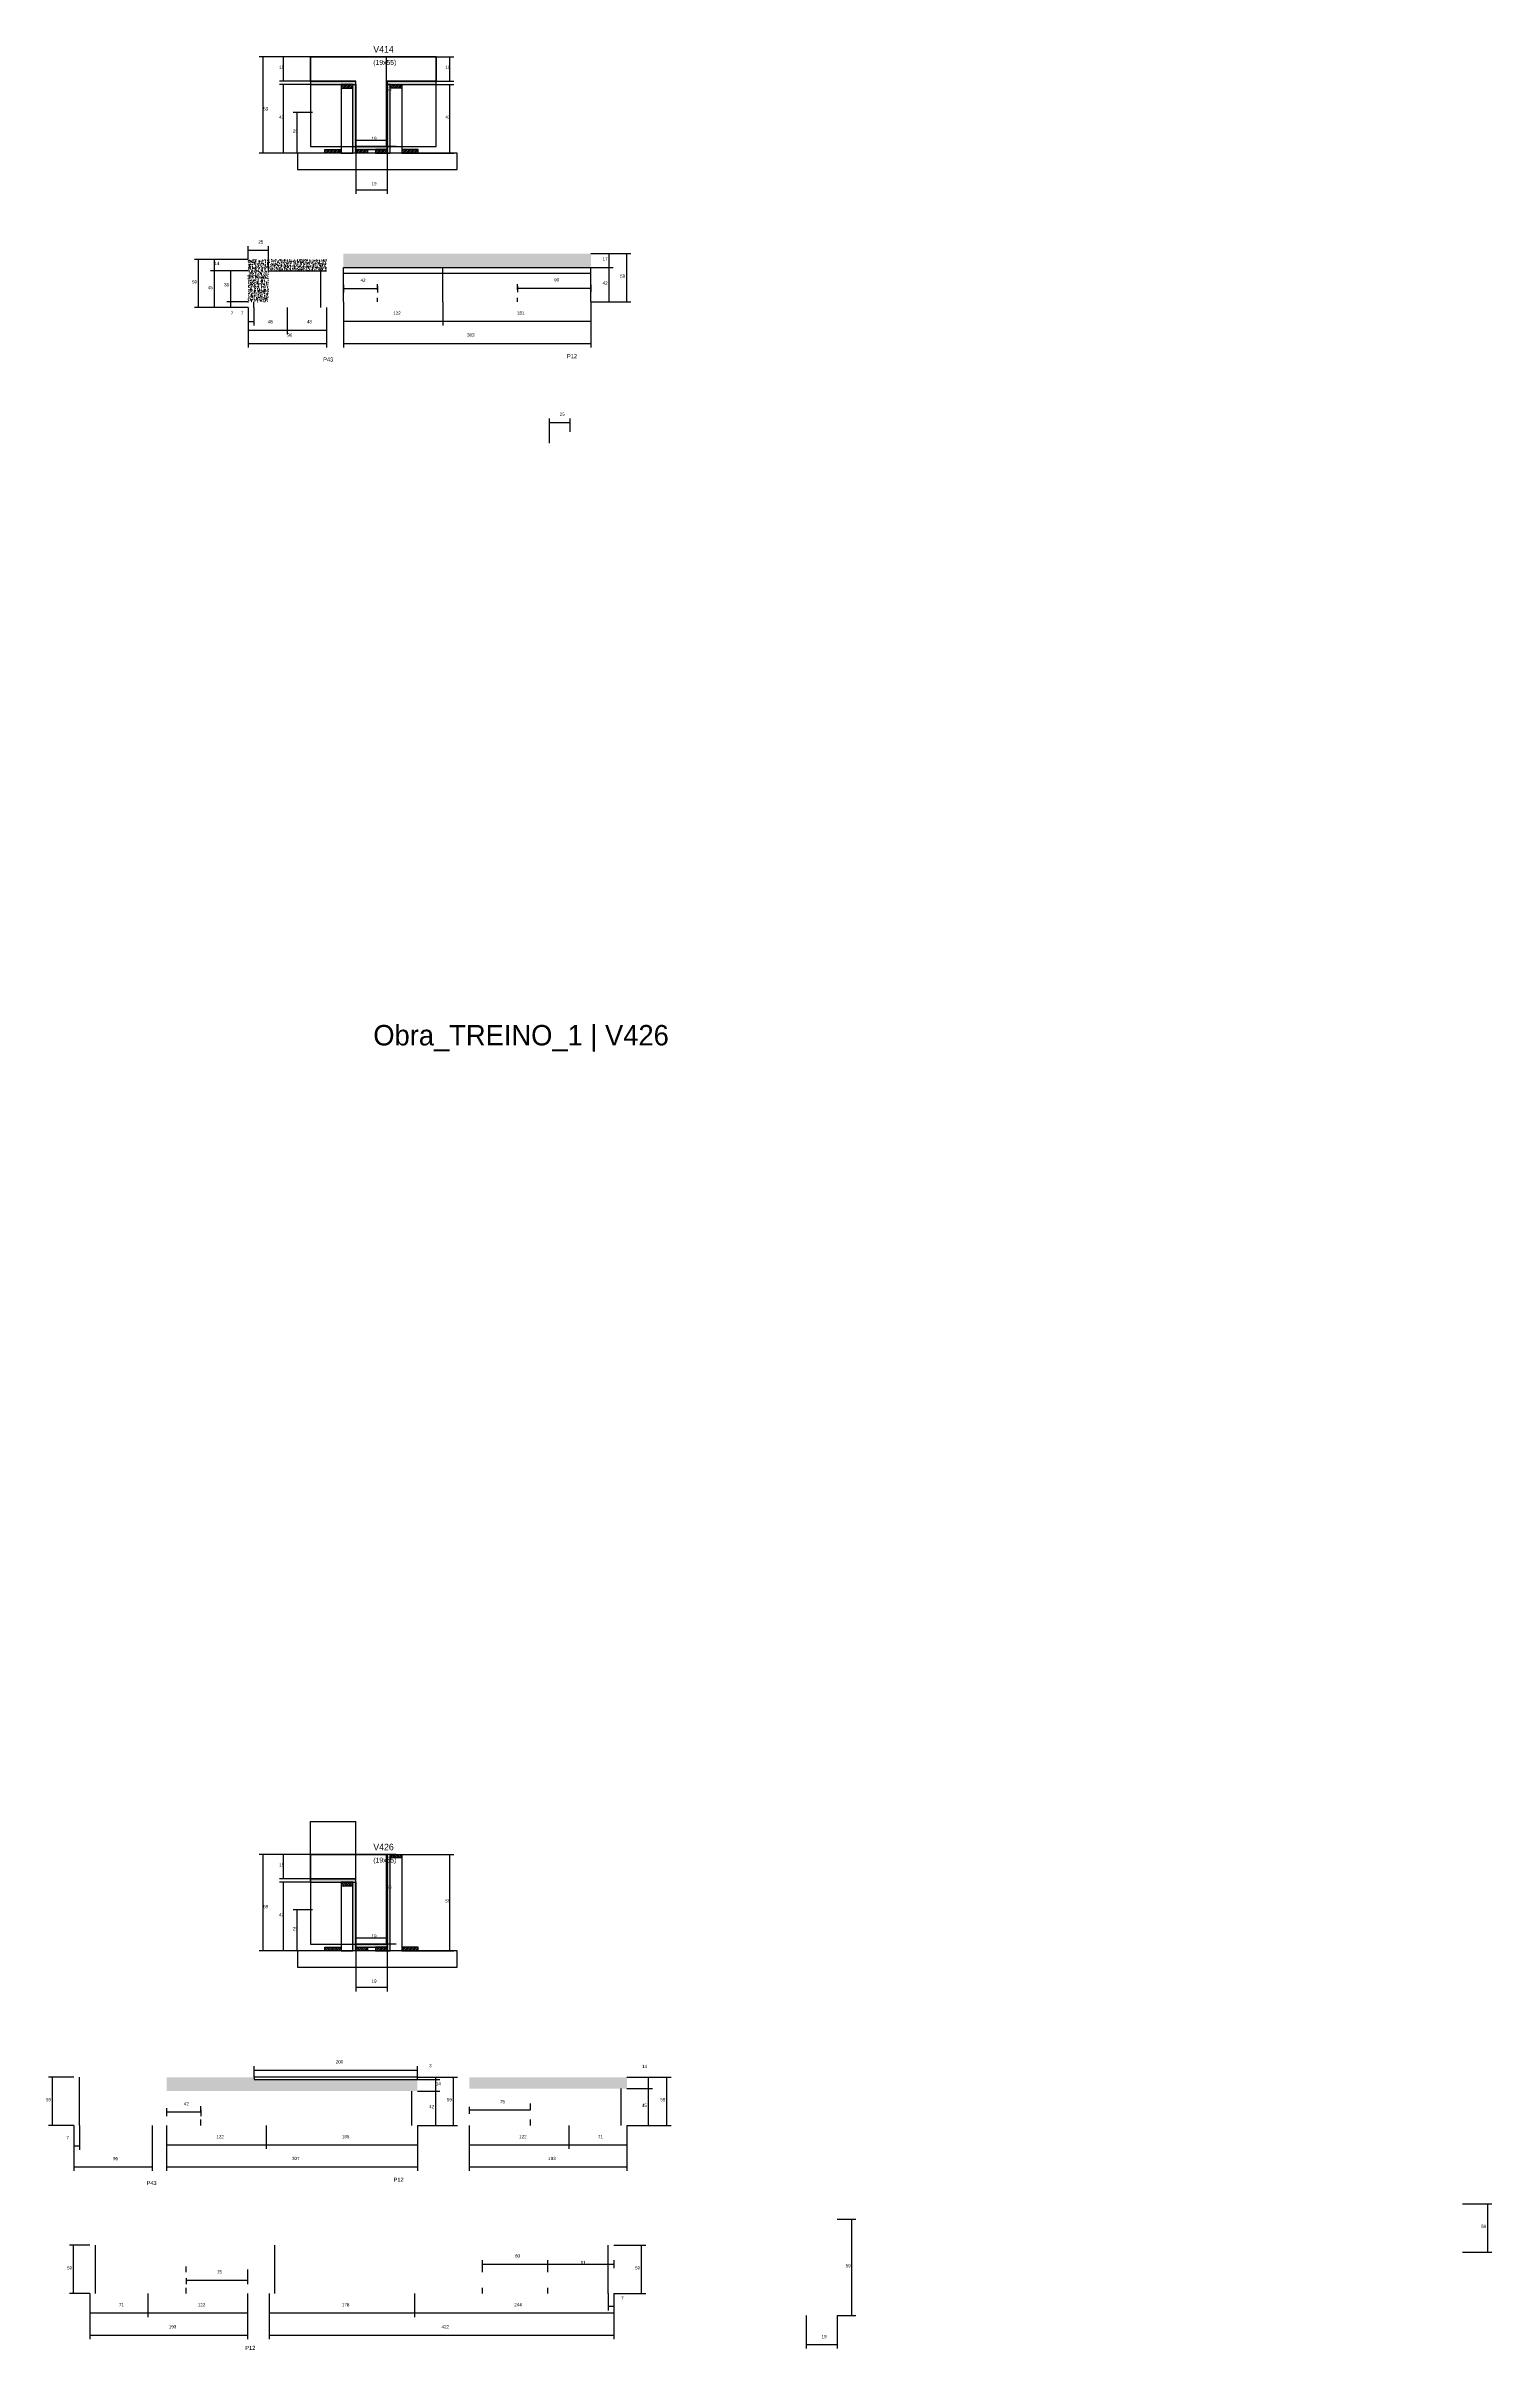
# Model space of a CAD drawing. Header units: metres. Extents: x -2848 to 22762, y -49062 to 1016.
# Drawn here: x 4399 to 6169, y -11606 to -8787 of the extents above; entities that cross this region are included whole.
import ezdxf

# ---------------------------------------------------------------- set-up
doc = ezdxf.new("R2010")
doc.units = ezdxf.units.M
for name, color, linetype in [('CONCRETO', 251, 'Continuous'), ('COTA', 4, 'Continuous'), ('Cota Seção (2x)', 4, 'Continuous'), ('Hachura', 253, 'Continuous'), ('LABEL_ID', 3, 'Continuous'), ('Madeira', 126, 'Continuous'), ('NOMENCLATURA', 7, 'Continuous'), ('Painéis', 200, 'Continuous'), ('SARR_2.2x7', 40, 'Continuous'), ('Texto Seção', 7, 'Continuous')]:
    doc.layers.add(name, color=color, linetype=linetype)

msp = doc.modelspace()

# ---------------------------------------------------------------- hatches: boundary and pattern name
at = {"layer": 'COTA'}
h = msp.add_hatch(dxfattribs=at)
h.set_pattern_fill('AR-CONC', scale=0.03)
h.paths.add_polyline_path([(4671.7, -9062), (4742.7, -9062), (4742.7, -9062), (4742.7, -9048), (4742.7, -9048), (4646.7, -9048), (4646.7, -9048), (4646.7, -9100), (4646.7, -9100), (4671.7, -9100), (4671.7, -9100), (4671.7, -9062)])
h = msp.add_hatch(dxfattribs=at)
h.set_pattern_fill('AR-CONC', scale=0.03)
h.paths.add_polyline_path([(5066.3, -9058), (5066.3, -9041), (5066.3, -9041), (4763.3, -9041), (4763.3, -9041), (4763.3, -9058), (4763.3, -9058), (5066.3, -9058)])
h = msp.add_hatch(dxfattribs=at)
h.set_pattern_fill('AR-CONC', scale=0.03)
h.paths.add_polyline_path([(4854, -11275.7), (4654, -11275.7), (4654, -11275.7), (4654, -11272.7), (4654, -11272.7), (4547, -11272.7), (4547, -11272.7), (4547, -11289.7), (4547, -11289.7), (4854, -11289.7), (4854, -11289.7), (4854, -11275.7)])
h = msp.add_hatch(dxfattribs=at)
h.set_pattern_fill('AR-CONC', scale=0.03)
h.paths.add_polyline_path([(5110.5, -11286.7), (5110.5, -11272.7), (5110.5, -11272.7), (4917.5, -11272.7), (4917.5, -11272.7), (4917.5, -11286.7), (4917.5, -11286.7), (5110.5, -11286.7)])
at = {"layer": 'Hachura'}
h = msp.add_hatch(color=8, dxfattribs=at)
h.dxf.hatch_style = 1
h.paths.add_polyline_path([(4778.8, -8834), (4778.8, -8830), (4778.8, -8830), (4723.2, -8830), (4723.2, -8830), (4723.2, -8834), (4723.2, -8834), (4778.8, -8834)])
h = msp.add_hatch(dxfattribs=at)
h.set_pattern_fill('ANSI31', scale=0.5)
h.paths.add_polyline_path([(4774.8, -8838.4), (4774.8, -8834), (4774.8, -8834), (4760.8, -8834), (4760.8, -8834), (4760.8, -8838.4), (4760.8, -8838.4), (4774.8, -8838.4)])
h = msp.add_hatch(color=8, dxfattribs=at)
h.dxf.hatch_style = 1
h.paths.add_polyline_path([(4774.8, -8834), (4778.8, -8834), (4778.8, -8834), (4778.8, -8918), (4778.8, -8918), (4774.8, -8918), (4774.8, -8918), (4774.8, -8834)])
h = msp.add_hatch(color=8, dxfattribs=at)
h.dxf.hatch_style = 1
h.paths.add_polyline_path([(4876.8, -8834), (4876.8, -8830), (4876.8, -8830), (4816.8, -8830), (4816.8, -8830), (4816.8, -8834), (4816.8, -8834), (4876.8, -8834)])
h = msp.add_hatch(color=8, dxfattribs=at)
h.dxf.hatch_style = 1
h.paths.add_polyline_path([(4820.8, -8834), (4816.8, -8834), (4816.8, -8834), (4816.8, -8918), (4816.8, -8918), (4820.8, -8918), (4820.8, -8918), (4820.8, -8834)])
h = msp.add_hatch(dxfattribs=at)
h.set_pattern_fill('ANSI31', scale=0.5)
h.paths.add_polyline_path([(4820.8, -8838.4), (4820.8, -8834), (4820.8, -8834), (4834.8, -8834), (4834.8, -8834), (4834.8, -8838.4), (4834.8, -8838.4), (4820.8, -8838.4)])
h = msp.add_hatch(dxfattribs=at)
h.set_pattern_fill('ANSI31', scale=0.5)
h.paths.add_polyline_path([(4740.8, -8918), (4740.8, -8913.6), (4740.8, -8913.6), (4760.8, -8913.6), (4760.8, -8913.6), (4760.8, -8918), (4760.8, -8918), (4740.8, -8918)])
h = msp.add_hatch(color=8, dxfattribs=at)
h.dxf.hatch_style = 1
h.paths.add_polyline_path([(4816.8, -8913.6), (4816.8, -8910), (4816.8, -8910), (4778.8, -8910), (4778.8, -8910), (4778.8, -8913.6), (4778.8, -8913.6), (4816.8, -8913.6)])
h = msp.add_hatch(dxfattribs=at)
h.set_pattern_fill('ANSI31', scale=0.5)
h.paths.add_polyline_path([(4778.8, -8918), (4778.8, -8913.6), (4778.8, -8913.6), (4792.8, -8913.6), (4792.8, -8913.6), (4792.8, -8918), (4792.8, -8918), (4778.8, -8918)])
h = msp.add_hatch(dxfattribs=at)
h.set_pattern_fill('ANSI31', scale=0.5)
h.paths.add_polyline_path([(4816.8, -8918), (4816.8, -8913.6), (4816.8, -8913.6), (4802.8, -8913.6), (4802.8, -8913.6), (4802.8, -8918), (4802.8, -8918), (4816.8, -8918)])
h = msp.add_hatch(dxfattribs=at)
h.set_pattern_fill('ANSI31', scale=0.5)
h.paths.add_polyline_path([(4854.8, -8918), (4854.8, -8913.6), (4854.8, -8913.6), (4834.8, -8913.6), (4834.8, -8913.6), (4834.8, -8918), (4834.8, -8918), (4854.8, -8918)])
h = msp.add_hatch(color=8, dxfattribs=at)
h.dxf.hatch_style = 1
h.paths.add_polyline_path([(4820.8, -11000), (4816.8, -11000), (4816.8, -11000), (4816.8, -11118), (4816.8, -11118), (4820.8, -11118), (4820.8, -11118), (4820.8, -11000)])
h = msp.add_hatch(dxfattribs=at)
h.set_pattern_fill('ANSI31', scale=0.5)
h.paths.add_polyline_path([(4820.8, -11004.4), (4820.8, -11000), (4820.8, -11000), (4834.8, -11000), (4834.8, -11000), (4834.8, -11004.4), (4834.8, -11004.4), (4820.8, -11004.4)])
h = msp.add_hatch(color=8, dxfattribs=at)
h.dxf.hatch_style = 1
h.paths.add_polyline_path([(4778.8, -11034), (4778.8, -11030), (4778.8, -11030), (4723.2, -11030), (4723.2, -11030), (4723.2, -11034), (4723.2, -11034), (4778.8, -11034)])
h = msp.add_hatch(dxfattribs=at)
h.set_pattern_fill('ANSI31', scale=0.5)
h.paths.add_polyline_path([(4774.8, -11038.4), (4774.8, -11034), (4774.8, -11034), (4760.8, -11034), (4760.8, -11034), (4760.8, -11038.4), (4760.8, -11038.4), (4774.8, -11038.4)])
h = msp.add_hatch(color=8, dxfattribs=at)
h.dxf.hatch_style = 1
h.paths.add_polyline_path([(4774.8, -11034), (4778.8, -11034), (4778.8, -11034), (4778.8, -11118), (4778.8, -11118), (4774.8, -11118), (4774.8, -11118), (4774.8, -11034)])
h = msp.add_hatch(dxfattribs=at)
h.set_pattern_fill('ANSI31', scale=0.5)
h.paths.add_polyline_path([(4740.8, -11118), (4740.8, -11113.6), (4740.8, -11113.6), (4760.8, -11113.6), (4760.8, -11113.6), (4760.8, -11118), (4760.8, -11118), (4740.8, -11118)])
h = msp.add_hatch(color=8, dxfattribs=at)
h.dxf.hatch_style = 1
h.paths.add_polyline_path([(4816.8, -11113.6), (4816.8, -11110), (4816.8, -11110), (4778.8, -11110), (4778.8, -11110), (4778.8, -11113.6), (4778.8, -11113.6), (4816.8, -11113.6)])
h = msp.add_hatch(dxfattribs=at)
h.set_pattern_fill('ANSI31', scale=0.5)
h.paths.add_polyline_path([(4778.8, -11118), (4778.8, -11113.6), (4778.8, -11113.6), (4792.8, -11113.6), (4792.8, -11113.6), (4792.8, -11118), (4792.8, -11118), (4778.8, -11118)])
h = msp.add_hatch(dxfattribs=at)
h.set_pattern_fill('ANSI31', scale=0.5)
h.paths.add_polyline_path([(4816.8, -11118), (4816.8, -11113.6), (4816.8, -11113.6), (4802.8, -11113.6), (4802.8, -11113.6), (4802.8, -11118), (4802.8, -11118), (4816.8, -11118)])
h = msp.add_hatch(dxfattribs=at)
h.set_pattern_fill('ANSI31', scale=0.5)
h.paths.add_polyline_path([(4854.8, -11118), (4854.8, -11113.6), (4854.8, -11113.6), (4834.8, -11113.6), (4834.8, -11113.6), (4834.8, -11118), (4834.8, -11118), (4854.8, -11118)])

# ---------------------------------------------------------------- linework, layer by layer
at = {"layer": 'CONCRETO'}
for points in [[(4723.2, -8830), (4723.2, -8800), (4876.8, -8800), (4876.8, -8830), (4816.8, -8830), (4816.8, -8910), (4778.8, -8910), (4778.8, -8830)], [(4723.2, -8910), (4876.8, -8910), (4876.8, -8800), (4723.2, -8800)], [(4723.2, -11030), (4723.2, -11000), (4816.8, -11000), (4816.8, -11030), (4816.8, -11030), (4816.8, -11110), (4778.8, -11110), (4778.8, -11030)], [(4723.2, -11110), (4816.8, -11110), (4816.8, -11000), (4723.2, -11000)]]:
    msp.add_lwpolyline(points, close=True, dxfattribs=at)
at = {"layer": 'COTA'}
for p, q in [((4723.2, -8800), (4660.3, -8800)), ((4665.3, -8918), (4665.3, -8800)), ((4723.2, -8800), (4685.1, -8800)), ((4690.1, -8830), (4690.1, -8800)), ((4876.8, -8800), (4898.7, -8800)), ((4893.7, -8830), (4893.7, -8800)), ((4723.2, -8830), (4685.1, -8830)), ((4723.2, -8834), (4685.1, -8834)), ((4690.1, -8918), (4690.1, -8834)), ((4876.8, -8830), (4898.7, -8830)), ((4876.8, -8834), (4898.7, -8834)), ((4893.7, -8918), (4893.7, -8834)), ((4725.5, -8868.1), (4701.9, -8868.1)), ((4706.9, -8918), (4706.9, -8868.1)), ((4745.2, -8918), (4660.3, -8918)), ((4745.2, -8918), (4685.1, -8918)), ((4725.5, -8918), (4701.9, -8918)), ((4778.8, -8918), (4778.8, -8967.8)), ((4816.8, -8918), (4816.8, -8967.8)), ((4850.4, -8918), (4898.7, -8918)), ((4778.8, -8962.8), (4816.8, -8962.8)), ((5066.3, -9041), (5093.7, -9041)), ((5066.3, -9041), (5115.4, -9041)), ((5088.7, -9058), (5088.7, -9041)), ((5110.4, -9100), (5110.4, -9041)), ((5066.3, -9058), (5093.7, -9058)), ((5066.3, -9058), (5093.7, -9058)), ((5088.7, -9100), (5088.7, -9058)), ((4763.3, -9100), (4763.3, -9128.8)), ((4763.3, -9100), (4763.3, -9155.8)), ((4885.3, -9100), (4885.3, -9128.8)), ((4885.3, -9100), (4885.3, -9128.8)), ((5066.3, -9100), (5066.3, -9128.8)), ((5066.3, -9100), (5066.3, -9155.8)), ((5066.3, -9100), (5093.7, -9100)), ((5066.3, -9100), (5115.4, -9100)), ((4646.7, -9107), (4646.7, -9155.8)), ((4646.7, -9107), (4646.7, -9129)), ((4646.7, -9124), (4653.7, -9124)), ((4653.7, -9107), (4653.7, -9129)), ((4742.7, -9107), (4742.7, -9155.8)), ((4763.3, -9123.8), (4885.3, -9123.8)), ((4885.3, -9123.8), (5066.3, -9123.8)), ((4646.7, -9150.8), (4742.7, -9150.8)), ((4763.3, -9150.8), (5066.3, -9150.8)), ((4723.2, -11000), (4660.3, -11000)), ((4665.3, -11118), (4665.3, -11000)), ((4723.2, -11000), (4685.1, -11000)), ((4690.1, -11030), (4690.1, -11000)), ((4834.8, -11000), (4898.7, -11000)), ((4893.7, -11118), (4893.7, -11000)), ((4723.2, -11030), (4685.1, -11030)), ((4723.2, -11034), (4685.1, -11034)), ((4690.1, -11118), (4690.1, -11034)), ((4725.5, -11068), (4701.9, -11068)), ((4706.9, -11118), (4706.9, -11068)), ((4745.2, -11118), (4660.3, -11118)), ((4745.2, -11118), (4685.1, -11118)), ((4725.5, -11118), (4701.9, -11118)), ((4778.8, -11118), (4778.8, -11167.7)), ((4816.8, -11118), (4816.8, -11167.7)), ((4850.4, -11118), (4898.7, -11118)), ((4778.8, -11162.7), (4816.8, -11162.7)), ((4654, -11272.7), (4654, -11259.1)), ((4654, -11264.1), (4854, -11264.1)), ((4854, -11272.7), (4854, -11259.1)), ((4854, -11272.7), (4903.1, -11272.7)), ((4854, -11275.7), (4881.5, -11275.7)), ((4876.5, -11289.7), (4876.5, -11275.7)), ((4898.1, -11331.7), (4898.1, -11272.7)), ((4854, -11289.7), (4881.5, -11289.7)), ((4854, -11289.7), (4881.5, -11289.7)), ((4876.5, -11331.7), (4876.5, -11289.7)), ((4433.3, -11331.7), (4433.3, -11387.5)), ((4433.3, -11331.7), (4433.3, -11361.7)), ((4440.3, -11331.7), (4440.3, -11361.7)), ((4529.3, -11331.7), (4529.3, -11387.5)), ((4547, -11331.7), (4547, -11360.5)), ((4547, -11331.7), (4547, -11387.5)), ((4669, -11331.7), (4669, -11360.5)), ((4669, -11331.7), (4669, -11360.5)), ((4854, -11331.7), (4854, -11360.5)), ((4854, -11331.7), (4854, -11387.5)), ((4854, -11331.7), (4881.5, -11331.7)), ((4854, -11331.7), (4903.1, -11331.7)), ((4917.5, -11331.7), (4917.5, -11360.5)), ((4917.5, -11331.7), (4917.5, -11387.5)), ((5039.5, -11331.7), (5039.5, -11360.5)), ((5039.5, -11331.7), (5039.5, -11360.5)), ((5110.5, -11331.7), (5110.5, -11360.5)), ((5110.5, -11331.7), (5110.5, -11387.5)), ((4433.3, -11356.7), (4440.3, -11356.7)), ((4547, -11355.5), (4669, -11355.5)), ((4669, -11355.5), (4854, -11355.5)), ((4917.5, -11355.5), (5039.5, -11355.5)), ((5039.5, -11355.5), (5110.5, -11355.5)), ((4433.3, -11382.5), (4529.3, -11382.5)), ((4547, -11382.5), (4854, -11382.5)), ((4917.5, -11382.5), (5110.5, -11382.5)), ((5367.7, -11446.5), (5390.7, -11446.5)), ((5385.7, -11564.5), (5385.7, -11446.5)), ((6133.2, -11427.9), (6169.3, -11427.9)), ((6164.3, -11486.9), (6164.3, -11427.9)), ((6133.2, -11486.9), (6169.3, -11486.9)), ((4453.1, -11537.5), (4453.1, -11566.3)), ((4453.1, -11537.5), (4453.1, -11593.3)), ((4524.1, -11537.5), (4524.1, -11566.3)), ((4524.1, -11537.5), (4524.1, -11566.3)), ((4646.1, -11537.5), (4646.1, -11566.3)), ((4646.1, -11537.5), (4646.1, -11593.3)), ((4672.5, -11537.5), (4672.5, -11566.3)), ((4672.5, -11537.5), (4672.5, -11593.3)), ((4850.5, -11537.5), (4850.5, -11566.3)), ((4850.5, -11537.5), (4850.5, -11566.3)), ((5087.5, -11537.5), (5087.5, -11558.1)), ((5087.5, -11553.1), (5094.5, -11553.1)), ((5094.5, -11537.5), (5094.5, -11566.3)), ((5094.5, -11537.5), (5094.5, -11593.3)), ((5094.5, -11537.5), (5094.5, -11558.1)), ((4453.1, -11561.3), (4524.1, -11561.3)), ((4524.1, -11561.3), (4646.1, -11561.3)), ((4672.5, -11561.3), (4850.5, -11561.3)), ((4850.5, -11561.3), (5094.5, -11561.3)), ((5329.8, -11564.5), (5329.8, -11604.7)), ((5367.7, -11564.5), (5367.7, -11604.7)), ((5367.7, -11564.5), (5390.7, -11564.5)), ((4453.1, -11588.3), (4646.1, -11588.3)), ((4672.5, -11588.3), (5094.5, -11588.3)), ((5329.8, -11599.7), (5367.7, -11599.7))]:
    msp.add_line(p, q, dxfattribs=at)
at = {"layer": 'Cota Seção (2x)'}
for p, q in [((4827.8, -8800), (4811.3, -8800)), ((4816.3, -8910), (4816.3, -8800)), ((4778.8, -8918), (4778.8, -8897)), ((4778.8, -8902), (4816.8, -8902)), ((4816.8, -8918), (4816.8, -8897)), ((4827.8, -8910), (4811.3, -8910)), ((4646.7, -9048), (4581.1, -9048)), ((4586.1, -9107), (4586.1, -9048)), ((4646.7, -9048), (4600.5, -9048)), ((4605.5, -9062), (4605.5, -9048)), ((4646.7, -9048), (4646.7, -9031.8)), ((4646.7, -9036.8), (4671.7, -9036.8)), ((4671.7, -9062), (4671.7, -9031.8)), ((4646.7, -9062), (4600.5, -9062)), ((4646.7, -9062), (4600.5, -9062)), ((4605.5, -9107), (4605.5, -9062)), ((4646.7, -9062), (4620.5, -9062)), ((4625.5, -9100), (4625.5, -9062)), ((4646.7, -9100), (4620.5, -9100)), ((4646.7, -9100), (4620.5, -9100)), ((4625.5, -9107), (4625.5, -9100)), ((4763.3, -9079), (4763.3, -9088.7)), ((4763.3, -9083.7), (4805.3, -9083.7)), ((4805.3, -9081), (4805.3, -9088.7)), ((4976.3, -9081), (4976.3, -9088.2)), ((4976.3, -9083.2), (5066.3, -9083.2)), ((5066.3, -9079), (5066.3, -9088.2)), ((4646.7, -9107), (4581.1, -9107)), ((4646.7, -9107), (4600.5, -9107)), ((4646.7, -9107), (4620.5, -9107)), ((4646.7, -9107), (4646.7, -9139.5)), ((4646.7, -9134.5), (4694.7, -9134.5)), ((4694.7, -9107), (4694.7, -9139.5)), ((4694.7, -9107), (4694.7, -9139.5)), ((4694.7, -9134.5), (4742.7, -9134.5)), ((4742.7, -9107), (4742.7, -9139.5)), ((5015.8, -9272.9), (5015.8, -9242.7)), ((5015.8, -9247.7), (5040.8, -9247.7)), ((5040.8, -9258.9), (5040.8, -9242.7)), ((4827.8, -11000), (4811.3, -11000)), ((4816.3, -11110), (4816.3, -11000)), ((4778.8, -11118), (4778.8, -11097)), ((4778.8, -11102), (4816.8, -11102)), ((4816.8, -11118), (4816.8, -11097)), ((4827.8, -11110), (4811.3, -11110)), ((4433.3, -11272.7), (4402.3, -11272.7)), ((4407.3, -11331.7), (4407.3, -11272.7)), ((4854, -11272.7), (4881.5, -11272.7)), ((4854, -11275.7), (4881.5, -11275.7)), ((4876.5, -11275.7), (4876.5, -11272.7)), ((5110.5, -11272.7), (5141.9, -11272.7)), ((5110.5, -11272.7), (5164.4, -11272.7)), ((5136.9, -11286.7), (5136.9, -11272.7)), ((5159.4, -11331.7), (5159.4, -11272.7)), ((5110.5, -11286.7), (5141.9, -11286.7)), ((5110.5, -11286.7), (5141.9, -11286.7)), ((5136.9, -11331.7), (5136.9, -11286.7)), ((4433.3, -11331.7), (4402.3, -11331.7)), ((4547, -11310.7), (4547, -11320.3)), ((4547, -11315.3), (4589, -11315.3)), ((4589, -11312.7), (4589, -11320.3)), ((4917.5, -11309.2), (4917.5, -11317.7)), ((4917.5, -11312.7), (4992.5, -11312.7)), ((4992.5, -11312.7), (4992.5, -11307.7)), ((5110.5, -11331.7), (5141.9, -11331.7)), ((5110.5, -11331.7), (5164.4, -11331.7)), ((4453.1, -11478.5), (4428.1, -11478.5)), ((4433.1, -11537.5), (4433.1, -11478.5)), ((4933.5, -11507), (4933.5, -11496.6)), ((4933.5, -11501.6), (5013.5, -11501.6)), ((5013.5, -11507), (5013.5, -11496.6)), ((5013.5, -11507), (5013.5, -11496.6)), ((5013.5, -11501.6), (5094.5, -11501.6)), ((5094.5, -11478.5), (5133.4, -11478.5)), ((5094.5, -11496.5), (5094.5, -11506.6)), ((5128.4, -11537.5), (5128.4, -11478.5)), ((4571.1, -11518.5), (4571.1, -11526.1)), ((4571.1, -11521.1), (4646.1, -11521.1)), ((4646.1, -11508), (4646.1, -11526.1)), ((4453.1, -11537.5), (4428.1, -11537.5)), ((5094.5, -11537.5), (5133.4, -11537.5))]:
    msp.add_line(p, q, dxfattribs=at)
at = {"layer": 'Madeira'}
for points in [[(4774.8, -8838.4), (4774.8, -8834), (4760.8, -8834), (4760.8, -8838.4)], [(4774.8, -8834), (4760.8, -8834), (4760.8, -8918), (4774.8, -8918)], [(4820.8, -8838.4), (4820.8, -8834), (4834.8, -8834), (4834.8, -8838.4)], [(4820.8, -8834), (4834.8, -8834), (4834.8, -8918), (4820.8, -8918)], [(4707.3, -8938), (4902.5, -8938), (4902.5, -8918), (4707.3, -8918)], [(4740.8, -8918), (4740.8, -8913.6), (4760.8, -8913.6), (4760.8, -8918)], [(4778.8, -8918), (4778.8, -8913.6), (4792.8, -8913.6), (4792.8, -8918)], [(4816.8, -8918), (4816.8, -8913.6), (4802.8, -8913.6), (4802.8, -8918)], [(4854.8, -8918), (4854.8, -8913.6), (4834.8, -8913.6), (4834.8, -8918)], [(4820.8, -11004.4), (4820.8, -11000), (4834.8, -11000), (4834.8, -11004.4)], [(4820.8, -11000), (4834.8, -11000), (4834.8, -11118), (4820.8, -11118)], [(4774.8, -11038.4), (4774.8, -11034), (4760.8, -11034), (4760.8, -11038.4)], [(4774.8, -11034), (4760.8, -11034), (4760.8, -11118), (4774.8, -11118)], [(4707.3, -11138), (4902.5, -11138), (4902.5, -11118), (4707.3, -11118)], [(4740.8, -11118), (4740.8, -11113.6), (4760.8, -11113.6), (4760.8, -11118)], [(4778.8, -11118), (4778.8, -11113.6), (4792.8, -11113.6), (4792.8, -11118)], [(4816.8, -11118), (4816.8, -11113.6), (4802.8, -11113.6), (4802.8, -11118)], [(4854.8, -11118), (4854.8, -11113.6), (4834.8, -11113.6), (4834.8, -11118)]]:
    msp.add_lwpolyline(points, close=True, dxfattribs=at)
at = {"layer": 'Painéis'}
for p, q in [((4723.2, -8830), (4778.8, -8830)), ((4778.8, -8834), (4778.8, -8830)), ((4778.8, -8918), (4778.8, -8834)), ((4816.8, -8830), (4876.8, -8830)), ((4816.8, -8834), (4816.8, -8830)), ((4816.8, -8918), (4816.8, -8834)), ((4876.8, -8834), (4876.8, -8830)), ((4778.8, -8910), (4816.8, -8910)), ((4778.8, -8913.6), (4778.8, -8910)), ((4816.8, -8913.6), (4816.8, -8910)), ((4671.7, -9062), (4742.7, -9062)), ((4763.3, -9058), (5066.3, -9058)), ((4763.3, -9100), (4763.3, -9058)), ((4885.3, -9100), (4885.3, -9058)), ((5066.3, -9100), (5066.3, -9058)), ((4723.2, -10960), (4778.7, -10960)), ((4723.2, -11030), (4723.2, -10960)), ((4778.7, -11030), (4778.7, -10960)), ((4723.2, -11030), (4778.8, -11030)), ((4723.2, -11034), (4723.2, -11030)), ((4723.2, -11030), (4778.7, -11030)), ((4778.8, -11034), (4778.8, -11030)), ((4778.8, -11118), (4778.8, -11034))]:
    msp.add_line(p, q, dxfattribs=at)
for points in [[(4778.8, -8834), (4778.8, -8830), (4723.2, -8830), (4723.2, -8834)], [(4774.8, -8834), (4778.8, -8834), (4778.8, -8918), (4774.8, -8918)], [(4876.8, -8834), (4876.8, -8830), (4816.8, -8830), (4816.8, -8834)], [(4820.8, -8834), (4816.8, -8834), (4816.8, -8918), (4820.8, -8918)], [(4816.8, -8913.6), (4816.8, -8910), (4778.8, -8910), (4778.8, -8913.6)], [(4820.8, -11000), (4816.8, -11000), (4816.8, -11118), (4820.8, -11118)], [(4778.8, -11034), (4778.8, -11030), (4723.2, -11030), (4723.2, -11034)], [(4774.8, -11034), (4778.8, -11034), (4778.8, -11118), (4774.8, -11118)], [(4816.8, -11113.6), (4816.8, -11110), (4778.8, -11110), (4778.8, -11113.6)], [(4854, -11272.7), (4654, -11272.7), (4654, -11275.7), (4854, -11275.7)]]:
    msp.add_lwpolyline(points, close=True, dxfattribs=at)
at = {"layer": 'SARR_2.2x7'}
for p, q in [((4735.7, -9107), (4735.7, -9062)), ((4763.3, -9065), (4885.3, -9065)), ((4805.3, -9085.4), (4805.3, -9078.4)), ((4885.3, -9065), (5066.3, -9065)), ((4976.3, -9085.4), (4976.4, -9078.4)), ((4653.7, -9107), (4653.7, -9100)), ((4805.3, -9100), (4805.3, -9095)), ((4976.3, -9100), (4976.3, -9095)), ((4440.3, -11331.7), (4440.3, -11272.7)), ((4847, -11331.7), (4847, -11289.7)), ((4992.5, -11312.1), (4992.5, -11305.1)), ((5103.5, -11331.7), (5103.5, -11286.7)), ((4589, -11315.2), (4589, -11308.2)), ((4589, -11331.7), (4589, -11324.7)), ((4992.5, -11331.7), (4992.5, -11324.7)), ((4460.1, -11537.5), (4460.1, -11478.5)), ((4679.5, -11537.5), (4679.5, -11478.5)), ((5087.5, -11537.5), (5087.5, -11478.5)), ((4571.1, -11511.5), (4571.1, -11504.5)), ((4571.1, -11537.5), (4571.1, -11530.5)), ((4933.5, -11511.5), (4933.5, -11504.5)), ((4933.5, -11537.5), (4933.5, -11530.5)), ((5013.5, -11511.5), (5013.5, -11504.5)), ((5013.5, -11537.5), (5013.5, -11530.5))]:
    msp.add_line(p, q, dxfattribs=at)

# ---------------------------------------------------------------- texts
at = {"layer": 'COTA'}
for s, p in [('15', (4684.6, -8815)), ('15', (4888.2, -8815)), ('59', (4665.3, -8866)), ('42', (4684.6, -8876)), ('42', (4888.2, -8876)), ('25', (4701.4, -8893.1)), ('19', (4797.8, -8957.3)), ('17', (5080.7, -9049.5)), ('42', (5080.7, -9079)), ('59', (5102.2, -9070.5)), ('7', (4637.9, -9115.9)), ('122', (4824.3, -9115.8)), ('181', (4975.8, -9115.7)), ('96', (4694.7, -9142.7)), ('303', (4914.8, -9142.6)), ('15', (4684.6, -11015)), ('59', (4665.3, -11066)), ('42', (4684.6, -11076)), ('59', (4888.2, -11059)), ('25', (4701.4, -11093)), ('19', (4797.8, -11157.2)), ('200', (4754, -11256)), ('14', (4876.5, -11282.7)), ('59', (4889.9, -11302.2)), ('42', (4868.4, -11310.7)), ('7', (4424.4, -11348.7)), ('122', (4608, -11347.4)), ('185', (4761.5, -11347.4)), ('122', (4978.5, -11347.4)), ('71', (5075, -11347.4)), ('96', (4481.3, -11374.3)), ('307', (4700.5, -11374.2)), ('193', (5014, -11374.2)), ('59', (6156.2, -11457.4)), ('59', (5378.2, -11505.5)), ('71', (4488.6, -11553.2)), ('122', (4585.1, -11553.2)), ('178', (4761.5, -11553.2)), ('244', (4972.5, -11553.2)), ('7', (5103.4, -11545)), ('193', (4549.6, -11580)), ('422', (4883.5, -11580.2)), ('19', (5348.7, -11592.2))]:
    msp.add_text(s, height=4, dxfattribs=at).set_placement(p)
at = {"layer": 'Cota Seção (2x)'}
for s, p in [('55', (4816.3, -8842)), ('19', (4797.8, -8902)), ('25', (4659.2, -9028.7)), ('59', (4578, -9077.5)), ('14', (4605.5, -9055)), ('38', (4617.3, -9081)), ('42', (4784.3, -9075.6)), ('90', (5021.3, -9075)), ('45', (4597.4, -9084.5)), ('7', (4625.5, -9115.9)), ('48', (4670.7, -9126.4)), ('48', (4718.7, -9126.4)), ('25', (5028.3, -9239.6)), ('55', (4816.3, -11042)), ('19', (4797.8, -11102)), ('3', (4868.2, -11260.5)), ('14', (5128.9, -11261.6)), ('59', (4399.2, -11302.2)), ('42', (4568, -11307.3)), ('75', (4955, -11304.6)), ('45', (5128.8, -11309.2)), ('59', (5151.3, -11302.2)), ('80', (4973.5, -11493.4)), ('81', (5054, -11501.6)), ('59', (4425, -11508)), ('75', (4608.6, -11513)), ('59', (5120.3, -11508))]:
    msp.add_text(s, height=4, dxfattribs=at).set_placement(p)
at = {"layer": 'LABEL_ID'}
msp.add_text('Obra_TREINO_1 | V426', height=25, dxfattribs=at).set_placement((4800, -10010))
at = {"layer": 'NOMENCLATURA'}
for s, p in [('P43', (4738.6, -9173.1)), ('P12', (5037.1, -9169)), ('P43', (4522.4, -11404.7)), ('P12', (4824.8, -11400.7)), ('P12', (4643.3, -11606.5))]:
    msp.add_text(s, height=5, dxfattribs=at).set_placement(p)
at = {"layer": 'Texto Seção'}
for s, height, p in [('V414', 8, (4800, -8795)), ('(19x55)', 6, (4800, -8810)), ('V426', 8, (4800, -10995)), ('(19x55)', 6, (4800, -11010))]:
    msp.add_text(s, height=height, dxfattribs=at).set_placement(p)

doc.saveas('drawing.dxf')
